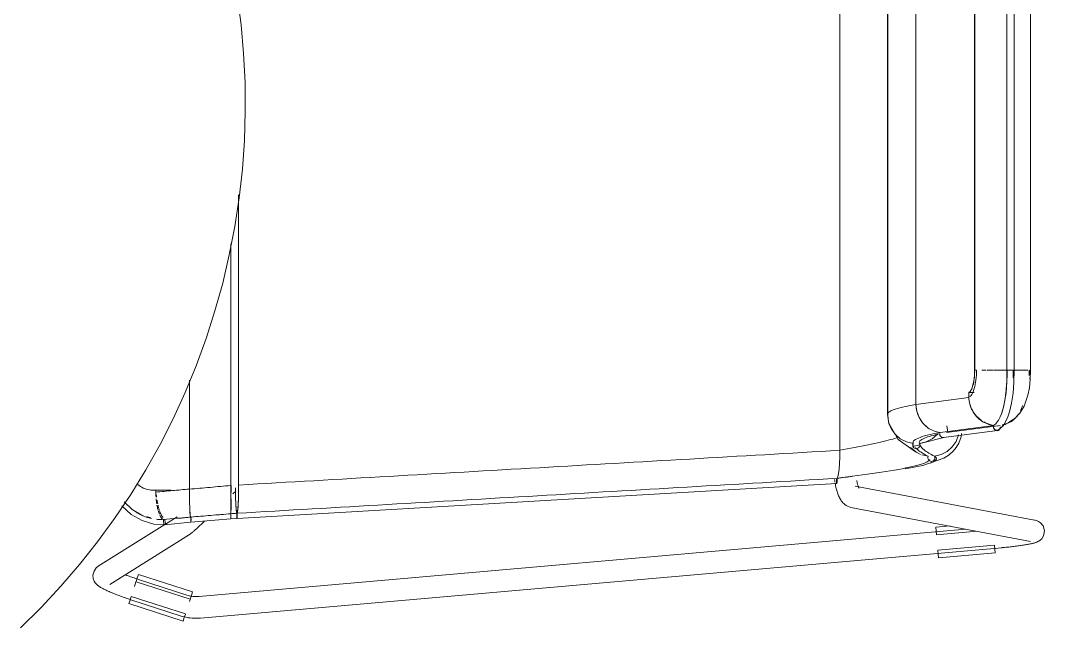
# Model space of a CAD drawing. Header units: millimetres. Extents: x 155927 to 317870, y -36033 to 97293.
# Drawn here: x 160224 to 160791, y 19852 to 20186 of the extents above; entities that cross this region are included whole.
import ezdxf

# ---------------------------------------------------------------- set-up
doc = ezdxf.new("R2010")
doc.units = ezdxf.units.MM
doc.header["$MEASUREMENT"] = 0
doc.layers.add('I-FURN', color=8, linetype='CONTINUOUS', lineweight=9)

msp = doc.modelspace()

# ---------------------------------------------------------------- linework, layer by layer
at = {"layer": 'I-FURN'}
for p, q in [((160677.67, 19947.98), (160677.67, 20331.38)), ((160677.67, 20331.38), (160677.67, 19947.98)), ((160704.01, 20311.54), (160704.01, 20006.74)), ((160704.17, 19967.29), (160704.17, 20312.07)), ((160704.17, 20312.07), (160704.17, 19967.29)), ((160719.76, 19973.33), (160719.76, 20306.04)), ((160719.76, 20306.04), (160719.76, 19973.33)), ((160752.23, 20287.11), (160752.23, 19992.25)), ((160752.29, 19992.26), (160752.29, 20287.11)), ((160770.13, 20287.11), (160770.13, 19992.26)), ((160774.09, 19992.26), (160774.09, 20287.11)), ((160783.13, 19992.26), (160783.13, 20287.11)), ((160346.25, 20183.28), (160344.18, 20199.14)), ((160347.67, 20167.34), (160346.25, 20183.28)), ((160348.46, 20151.36), (160347.67, 20167.34)), ((160348.6, 20135.36), (160348.46, 20151.36)), ((160348.11, 20119.37), (160348.6, 20135.36)), ((160346.98, 20103.41), (160348.11, 20119.37)), ((160345.21, 20087.51), (160346.98, 20103.41)), ((160342.81, 20071.69), (160345.21, 20087.51)), ((160344.93, 19928.73), (160344.93, 20089.3)), ((160344.93, 20089.3), (160344.93, 19928.73)), ((160339.77, 20055.99), (160342.81, 20071.69)), ((160340.62, 19928.47), (160340.62, 20062.21)), ((160340.62, 20062.21), (160340.62, 19928.47)), ((160336.11, 20040.41), (160339.77, 20055.99)), ((160331.83, 20025), (160336.11, 20040.41)), ((160326.94, 20009.76), (160331.83, 20025)), ((160321.44, 19994.74), (160326.94, 20009.76)), ((160704.01, 20006.74), (160704.01, 19967.83)), ((160315.35, 19979.95), (160321.44, 19994.74)), ((160752.12, 19989.22), (160751.8, 19986.37)), ((160752.23, 19992.25), (160752.12, 19989.22)), ((160758.61, 19992.26), (160756.14, 19992.26)), ((160759.79, 19992.26), (160759.13, 19992.26)), ((160759.77, 19992.25), (160762.24, 19992.25)), ((160766.16, 19992.26), (160762.6, 19992.26)), ((160766.35, 19992.25), (160770.16, 19992.25)), ((160770.16, 19992.26), (160766.35, 19992.26)), ((160770.06, 19986.03), (160770.13, 19992.25)), ((160774.09, 19992.26), (160770.14, 19992.26)), ((160770.14, 19992.25), (160770.24, 19992.25)), ((160770.24, 19992.25), (160770.47, 19992.25)), ((160770.47, 19992.25), (160770.8, 19992.25)), ((160770.8, 19992.25), (160771.22, 19992.25)), ((160771.22, 19992.25), (160771.69, 19992.25)), ((160771.69, 19992.25), (160772.19, 19992.25)), ((160772.19, 19992.25), (160772.68, 19992.25)), ((160772.68, 19992.25), (160773.13, 19992.25)), ((160773.13, 19992.25), (160773.52, 19992.25)), ((160773.52, 19992.25), (160773.83, 19992.25)), ((160773.83, 19992.25), (160774.03, 19992.25)), ((160773.85, 19992.25), (160776.88, 19992.25)), ((160776.87, 19992.26), (160773.85, 19992.26)), ((160774.1, 19992.25), (160774, 19985.71)), ((160774.03, 19992.25), (160774.1, 19992.25)), ((160779.61, 19992.26), (160777.03, 19992.26)), ((160781.64, 19992.26), (160779.89, 19992.26)), ((160783.12, 19992.26), (160782.83, 19992.26)), ((160782.96, 19992.26), (160783.13, 19992.26)), ((160783.13, 19992.26), (160783.02, 19987.22)), ((160317.65, 19986.64), (160317.65, 19926.52)), ((160317.65, 19926.52), (160317.65, 19986.64)), ((160751.29, 19983.87), (160750.62, 19981.89)), ((160751.8, 19986.37), (160751.29, 19983.87)), ((160769.52, 19979.47), (160770.06, 19986.03)), ((160774, 19985.71), (160773.51, 19979.59)), ((160782.51, 19982.4), (160781.72, 19978.37)), ((160783.02, 19987.22), (160782.51, 19982.4)), ((160308.67, 19965.41), (160315.35, 19979.95)), ((160749.04, 19977.19), (160719.76, 19973.33)), ((160749.84, 19980.54), (160748.97, 19979.9)), ((160748.97, 19979.9), (160751.98, 19979.9)), ((160748.97, 19979.9), (160749.04, 19977.19)), ((160750.62, 19981.89), (160749.84, 19980.54)), ((160768.93, 19975.45), (160769.52, 19979.47)), ((160773.51, 19979.59), (160772.67, 19973.97)), ((160781.72, 19978.37), (160779.6, 19972.32)), ((160719.76, 19973.33), (160720.24, 19969.56)), ((160767.96, 19971.02), (160768.93, 19975.45)), ((160772.67, 19973.97), (160771.57, 19969.28)), ((160779.6, 19972.32), (160777.21, 19968.44)), ((160301.41, 19951.15), (160308.67, 19965.41)), ((160704.02, 19967.83), (160704.81, 19962.79)), ((160704.65, 19963.5), (160704.17, 19967.29)), ((160704.17, 19967.29), (160704.64, 19963.5)), ((160720.24, 19969.56), (160721.56, 19966.01)), ((160721.56, 19966.01), (160723.64, 19962.9)), ((160766.87, 19967.59), (160767.96, 19971.02)), ((160770.41, 19965.83), (160768.23, 19961.71)), ((160771.57, 19969.28), (160770.41, 19965.83)), ((160774.91, 19965.96), (160771.01, 19963.28)), ((160777.21, 19968.44), (160774.91, 19965.96)), ((160704.64, 19963.5), (160706, 19959.93)), ((160706.01, 19959.93), (160704.65, 19963.5)), ((160704.81, 19962.79), (160706.18, 19959.61)), ((160704.88, 19962.64), (160710, 19953.99)), ((160706, 19959.93), (160708.17, 19956.79)), ((160708.18, 19956.8), (160706.01, 19959.93)), ((160723.64, 19962.9), (160726.38, 19960.41)), ((160762.84, 19961.62), (160733.14, 19957.78)), ((160736.69, 19957.8), (160766.38, 19961.64)), ((160737.47, 19957.92), (160736.78, 19961.41)), ((160765.19, 19961.49), (160760.42, 19960.87)), ((160768.23, 19961.71), (160765.32, 19959.16)), ((160771.01, 19963.28), (160770.82, 19963.19)), ((160708.17, 19956.79), (160711.05, 19954.28)), ((160711.05, 19954.29), (160708.18, 19956.8)), ((160714.44, 19952.54), (160711.05, 19954.29)), ((160711.05, 19954.28), (160714.44, 19952.53)), ((160735.13, 19954.96), (160723.51, 19951.99)), ((160725.38, 19952.53), (160728.77, 19954.28)), ((160728.77, 19954.28), (160731.65, 19956.79)), ((160732.99, 19957.31), (160732.95, 19956.81)), ((160732.95, 19956.81), (160733.03, 19956.32)), ((160733.03, 19956.32), (160733.22, 19955.87)), ((160733.22, 19955.87), (160733.52, 19955.48)), ((160733.52, 19955.48), (160733.91, 19955.19)), ((160733.91, 19955.19), (160734.35, 19955)), ((160734.35, 19955), (160734.82, 19954.93)), ((160734.82, 19954.93), (160735.28, 19955)), ((160735.05, 19954.95), (160764.82, 19958.8)), ((160735.28, 19955), (160735.73, 19955.19)), ((160741.98, 19952.89), (160743.39, 19956.4)), ((160743.43, 19951.81), (160744.72, 19955.41)), ((160744.72, 19955.41), (160744.95, 19957.19)), ((160293.59, 19937.19), (160301.41, 19951.15)), ((160710, 19953.99), (160719.53, 19947)), ((160714.44, 19952.53), (160718.16, 19951.64)), ((160719.61, 19947.06), (160716.77, 19949.46)), ((160716.77, 19949.45), (160719.61, 19947.05)), ((160717.96, 19950.67), (160718, 19951.17)), ((160718, 19951.17), (160717.96, 19950.67)), ((160718.04, 19950.18), (160717.96, 19950.67)), ((160717.96, 19950.67), (160718.04, 19950.18)), ((160718, 19951.17), (160718.16, 19951.64)), ((160718.16, 19951.64), (160718, 19951.17)), ((160718.24, 19949.73), (160718.04, 19950.18)), ((160718.04, 19950.18), (160718.24, 19949.73)), ((160718.06, 19950.12), (160721.95, 19950.96)), ((160718.14, 19952.71), (160718.19, 19949.82)), ((160718.56, 19949.35), (160718.24, 19949.73)), ((160718.24, 19949.73), (160718.56, 19949.34)), ((160718.96, 19949.05), (160718.56, 19949.35)), ((160718.56, 19949.34), (160718.96, 19949.05)), ((160719.42, 19948.87), (160718.96, 19949.05)), ((160718.96, 19949.05), (160719.42, 19948.86)), ((160719.91, 19948.8), (160719.42, 19948.87)), ((160719.42, 19948.86), (160719.91, 19948.8)), ((160720.4, 19948.87), (160719.91, 19948.8)), ((160719.91, 19948.8), (160720.4, 19948.86)), ((160720.86, 19949.05), (160720.4, 19948.87)), ((160720.4, 19948.86), (160720.86, 19949.05)), ((160721.26, 19949.35), (160720.86, 19949.05)), ((160720.86, 19949.05), (160721.27, 19949.34)), ((160721.58, 19949.73), (160721.26, 19949.35)), ((160721.27, 19949.34), (160721.58, 19949.73)), ((160721.78, 19950.18), (160721.58, 19949.73)), ((160721.58, 19949.73), (160721.78, 19950.18)), ((160723.51, 19951.99), (160721.65, 19951.67)), ((160722.25, 19951.72), (160721.66, 19951.64)), ((160721.66, 19951.64), (160721.82, 19951.17)), ((160721.67, 19951.64), (160725.38, 19952.53)), ((160721.83, 19951.17), (160721.67, 19951.64)), ((160721.86, 19950.67), (160721.78, 19950.18)), ((160721.78, 19950.18), (160721.87, 19950.67)), ((160721.82, 19951.17), (160721.86, 19950.67)), ((160721.87, 19950.67), (160721.83, 19951.17)), ((160736.98, 19947.32), (160739.81, 19949.8)), ((160739.81, 19949.8), (160741.98, 19952.89)), ((160740.31, 19947.37), (160742.09, 19949.54)), ((160742.09, 19949.54), (160743.43, 19951.81)), ((160677.45, 19940.68), (160677.61, 19944.21)), ((160677.6, 19944.15), (160677.45, 19940.68)), ((160677.61, 19944.21), (160677.67, 19947.98)), ((160677.67, 19947.9), (160677.61, 19944.21)), ((160719.53, 19947), (160721.28, 19946.11)), ((160721.28, 19946.11), (160719.61, 19947.06)), ((160719.61, 19947.05), (160722.2, 19945.69)), ((160722.93, 19945.41), (160726.55, 19944.63)), ((160726.55, 19944.63), (160722.94, 19945.42)), ((160723.52, 19939.58), (160735.24, 19943.56)), ((160726.37, 19943.65), (160726.4, 19944.15)), ((160726.4, 19944.15), (160726.37, 19943.65)), ((160726.46, 19943.16), (160726.37, 19943.65)), ((160726.37, 19943.65), (160726.46, 19943.16)), ((160726.4, 19944.15), (160726.55, 19944.63)), ((160726.55, 19944.63), (160726.4, 19944.15)), ((160726.67, 19942.71), (160726.46, 19943.16)), ((160726.46, 19943.16), (160726.66, 19942.71)), ((160726.66, 19942.71), (160726.98, 19942.33)), ((160726.98, 19942.34), (160726.67, 19942.71)), ((160729.97, 19942.76), (160729.66, 19942.38)), ((160729.66, 19942.37), (160729.97, 19942.76)), ((160730.16, 19943.22), (160729.97, 19942.76)), ((160729.97, 19942.76), (160730.17, 19943.22)), ((160730.03, 19944.68), (160733.66, 19945.58)), ((160730.03, 19944.68), (160730.2, 19944.21)), ((160730.2, 19944.21), (160730.03, 19944.68)), ((160730.24, 19943.71), (160730.16, 19943.22)), ((160730.17, 19943.22), (160730.24, 19943.71)), ((160730.2, 19944.21), (160730.24, 19943.71)), ((160730.24, 19943.71), (160730.2, 19944.21)), ((160733.66, 19945.58), (160736.98, 19947.32)), ((160735.24, 19943.56), (160738.06, 19945.38)), ((160738.06, 19945.38), (160740.31, 19947.37)), ((160285.22, 19923.56), (160293.59, 19937.19)), ((160676.9, 19935.08), (160677.21, 19937.58)), ((160677.21, 19937.54), (160676.9, 19935.08)), ((160677.21, 19937.58), (160677.45, 19940.68)), ((160677.45, 19940.63), (160677.22, 19937.57)), ((160713.86, 19937.67), (160723.52, 19939.58)), ((160727.39, 19942.05), (160726.98, 19942.34)), ((160726.98, 19942.33), (160727.38, 19942.04)), ((160727.38, 19942.04), (160727.84, 19941.86)), ((160727.84, 19941.87), (160727.39, 19942.05)), ((160728.33, 19941.81), (160727.84, 19941.87)), ((160727.84, 19941.86), (160728.33, 19941.8)), ((160728.81, 19941.88), (160728.33, 19941.81)), ((160728.33, 19941.8), (160728.82, 19941.88)), ((160729.27, 19942.08), (160728.81, 19941.88)), ((160728.82, 19941.88), (160729.27, 19942.07)), ((160729.66, 19942.38), (160729.27, 19942.08)), ((160729.27, 19942.07), (160729.66, 19942.37)), ((160674.82, 19931.09), (160674.72, 19931.81)), ((160675.74, 19931.92), (160675.73, 19931.42)), ((160675.73, 19931.42), (160675.74, 19931.92)), ((160675.73, 19931.42), (160675.74, 19930.93)), ((160675.74, 19930.93), (160675.73, 19931.42)), ((160676.54, 19933.33), (160676.14, 19932.43)), ((160676.14, 19932.43), (160676.54, 19933.33)), ((160676.15, 19931.96), (160676.14, 19932.43)), ((160676.14, 19932.43), (160676.15, 19931.96)), ((160676.16, 19931.46), (160676.15, 19931.96)), ((160676.15, 19931.96), (160676.16, 19931.46)), ((160676.15, 19930.97), (160676.16, 19931.46)), ((160676.16, 19931.46), (160676.15, 19930.97)), ((160676.54, 19933.33), (160676.9, 19935.08)), ((160676.9, 19935.07), (160676.54, 19933.33)), ((160297.85, 19925.82), (160307.61, 19925.82)), ((160299.1, 19924.82), (160299.1, 19925.87)), ((160317.65, 19926.52), (160317.67, 19922.76)), ((160317.67, 19922.76), (160317.65, 19926.4)), ((160340.62, 19924.68), (160340.62, 19928.47)), ((160340.62, 19928.47), (160340.62, 19924.68)), ((160340.74, 19928.45), (160340.74, 19924.67)), ((160340.74, 19924.67), (160340.74, 19928.45)), ((160343.15, 19927.19), (160343.17, 19924.94)), ((160344.04, 19910.28), (160675.95, 19929.56)), ((160344.91, 19924.95), (160344.93, 19928.73)), ((160674.92, 19930.37), (160674.82, 19931.09)), ((160675.16, 19928.98), (160675.04, 19929.67)), ((160675.3, 19928.3), (160675.16, 19928.98)), ((160675.44, 19927.63), (160675.3, 19928.3)), ((160675.6, 19926.97), (160675.44, 19927.63)), ((160675.76, 19926.33), (160675.6, 19926.97)), ((160675.74, 19930.93), (160675.77, 19930.48)), ((160675.77, 19930.48), (160675.74, 19930.93)), ((160675.93, 19925.7), (160675.76, 19926.33)), ((160675.77, 19930.48), (160675.8, 19930.1)), ((160675.8, 19930.1), (160675.77, 19930.48)), ((160675.8, 19930.1), (160675.84, 19929.81)), ((160675.84, 19929.81), (160675.8, 19930.1)), ((160675.84, 19929.81), (160675.89, 19929.63)), ((160675.89, 19929.62), (160675.84, 19929.81)), ((160675.89, 19929.63), (160675.95, 19929.57)), ((160675.95, 19929.56), (160675.89, 19929.62)), ((160676.11, 19925.08), (160675.93, 19925.7)), ((160675.95, 19929.57), (160676, 19929.64)), ((160676, 19929.63), (160675.95, 19929.56)), ((160676, 19929.64), (160676.05, 19929.83)), ((160676.05, 19929.83), (160676, 19929.63)), ((160676.05, 19929.83), (160676.09, 19930.13)), ((160676.09, 19930.13), (160676.05, 19929.83)), ((160676.09, 19930.13), (160676.13, 19930.52)), ((160676.13, 19930.51), (160676.09, 19930.13)), ((160676.13, 19930.52), (160676.15, 19930.97)), ((160676.15, 19930.97), (160676.13, 19930.51)), ((160785.32, 19909.35), (160686.03, 19928.16)), ((160687.05, 19930.71), (160686.96, 19931.2)), ((160687.15, 19930.24), (160687.05, 19930.71)), ((160687.26, 19929.8), (160687.15, 19930.24)), ((160687.36, 19929.38), (160687.26, 19929.8)), ((160687.47, 19928.98), (160687.36, 19929.38)), ((160687.58, 19928.62), (160687.47, 19928.98)), ((160687.69, 19928.28), (160687.58, 19928.62)), ((160687.79, 19927.98), (160687.69, 19928.28)), ((160687.89, 19927.71), (160687.79, 19927.98)), ((160687.99, 19927.47), (160687.89, 19927.71)), ((160688.08, 19927.28), (160687.99, 19927.47)), ((160688.15, 19927.13), (160688.08, 19927.28)), ((160688.2, 19927.04), (160688.15, 19927.13)), ((160688.24, 19926.97), (160688.2, 19927.04)), ((160688.26, 19926.94), (160688.24, 19926.97)), ((160276.3, 19910.27), (160285.22, 19923.56)), ((160317.75, 19919.22), (160317.68, 19922.67)), ((160317.68, 19922.66), (160317.75, 19919.23)), ((160340.62, 19921.11), (160340.62, 19924.68)), ((160340.62, 19924.68), (160340.62, 19921.11)), ((160340.63, 19917.98), (160340.62, 19921.11)), ((160340.62, 19921.11), (160340.63, 19917.98)), ((160340.74, 19921.12), (160340.73, 19918)), ((160340.73, 19917.99), (160340.74, 19921.12)), ((160341.76, 19923.77), (160343.29, 19925.24)), ((160343.17, 19924.94), (160343.25, 19921.39)), ((160343.25, 19921.39), (160343.37, 19918.27)), ((160344.7, 19918.25), (160344.83, 19921.38)), ((160344.83, 19921.38), (160344.91, 19924.95)), ((160676.31, 19924.48), (160676.11, 19925.08)), ((160676.51, 19923.88), (160676.31, 19924.48)), ((160676.73, 19923.3), (160676.51, 19923.88)), ((160676.97, 19922.73), (160676.73, 19923.3)), ((160677.22, 19922.17), (160676.97, 19922.73)), ((160677.49, 19921.62), (160677.22, 19922.17)), ((160677.78, 19921.09), (160677.49, 19921.62)), ((160678.1, 19920.55), (160677.78, 19921.09)), ((160678.46, 19920.01), (160678.1, 19920.55)), ((160285.44, 19912.42), (160280.29, 19917.17)), ((160286.02, 19915.11), (160281.55, 19919.37)), ((160291.85, 19911.74), (160286.02, 19915.11)), ((160317.75, 19919.23), (160317.86, 19916.13)), ((160317.86, 19916.13), (160317.75, 19919.16)), ((160317.86, 19916.13), (160318.01, 19913.65)), ((160318.01, 19913.65), (160317.87, 19916.09)), ((160340.64, 19915.48), (160340.63, 19917.98)), ((160340.63, 19917.98), (160340.64, 19915.47)), ((160340.66, 19913.73), (160340.64, 19915.47)), ((160340.64, 19915.47), (160340.66, 19913.73)), ((160340.71, 19915.5), (160340.7, 19913.75)), ((160340.7, 19913.74), (160340.71, 19915.49)), ((160340.73, 19918), (160340.71, 19915.5)), ((160340.71, 19915.49), (160340.73, 19917.99)), ((160343.37, 19918.27), (160343.54, 19915.77)), ((160343.54, 19915.77), (160343.73, 19914.02)), ((160344.35, 19914), (160344.54, 19915.75)), ((160344.54, 19915.75), (160344.7, 19918.25)), ((160678.86, 19919.48), (160678.46, 19920.01)), ((160679.32, 19918.95), (160678.86, 19919.48)), ((160679.84, 19918.43), (160679.32, 19918.95)), ((160680.43, 19917.92), (160679.84, 19918.43)), ((160681.12, 19917.43), (160680.43, 19917.92)), ((160681.91, 19916.99), (160681.12, 19917.43)), ((160682.81, 19916.63), (160681.91, 19916.99)), ((160683.79, 19916.37), (160682.81, 19916.63)), ((160683.79, 19916.37), (160783.09, 19897.56)), ((160266.87, 19897.35), (160276.3, 19910.27)), ((160291.45, 19909.03), (160285.44, 19912.42)), ((160297.97, 19907.16), (160291.45, 19909.03)), ((160310.84, 19911.09), (160304.39, 19907.05)), ((160318.01, 19913.65), (160318.19, 19911.91)), ((160318.19, 19911.91), (160318.02, 19913.63)), ((160318.39, 19911.03), (160318.19, 19911.91)), ((160318.19, 19911.91), (160318.39, 19911.02)), ((160318.38, 19910.56), (160318.39, 19911.03)), ((160318.39, 19911.02), (160318.38, 19910.55)), ((160318.38, 19910.06), (160318.38, 19910.56)), ((160318.38, 19910.55), (160318.38, 19910.05)), ((160318.38, 19909.57), (160318.38, 19910.06)), ((160318.38, 19910.05), (160318.38, 19909.56)), ((160318.39, 19909.12), (160318.38, 19909.57)), ((160318.38, 19909.56), (160318.39, 19909.11)), ((160318.41, 19908.73), (160318.39, 19909.12)), ((160318.39, 19909.11), (160318.41, 19908.73)), ((160318.41, 19908.73), (160318.43, 19908.43)), ((160318.43, 19908.44), (160318.41, 19908.73)), ((160318.48, 19908.18), (160340.68, 19910)), ((160318.53, 19908.42), (160318.55, 19908.72)), ((160318.55, 19908.72), (160318.53, 19908.43)), ((160318.55, 19908.72), (160318.57, 19909.1)), ((160318.57, 19909.1), (160318.55, 19908.72)), ((160318.58, 19910.54), (160318.57, 19911.01)), ((160318.57, 19911.01), (160318.58, 19910.54)), ((160318.57, 19909.1), (160318.58, 19909.55)), ((160318.58, 19909.55), (160318.57, 19909.1)), ((160318.58, 19909.55), (160318.58, 19910.04)), ((160318.58, 19910.04), (160318.58, 19909.55)), ((160340.67, 19912.84), (160340.66, 19913.73)), ((160340.66, 19913.73), (160340.67, 19912.84)), ((160340.67, 19912.37), (160340.67, 19912.84)), ((160340.67, 19912.84), (160340.67, 19912.37)), ((160340.67, 19911.87), (160340.67, 19912.37)), ((160340.67, 19912.37), (160340.67, 19911.87)), ((160340.67, 19911.38), (160340.67, 19911.87)), ((160340.67, 19911.87), (160340.67, 19911.38)), ((160340.67, 19910.93), (160340.67, 19911.38)), ((160340.67, 19911.38), (160340.67, 19910.93)), ((160340.67, 19910.55), (160340.67, 19910.93)), ((160340.67, 19910.93), (160340.67, 19910.55)), ((160340.68, 19910.26), (160340.67, 19910.55)), ((160340.67, 19910.55), (160340.68, 19910.25)), ((160340.69, 19910.94), (160340.68, 19910.56)), ((160340.68, 19910.55), (160340.69, 19910.94)), ((160344.04, 19910.27), (160340.68, 19910)), ((160340.68, 19910.07), (160340.68, 19910)), ((160340.68, 19910), (160340.68, 19910.07)), ((160340.68, 19910.07), (160340.68, 19910)), ((160340.68, 19910), (160340.68, 19910.07)), ((160340.69, 19912.85), (160340.69, 19912.38)), ((160340.69, 19912.38), (160340.69, 19912.85)), ((160340.69, 19912.38), (160340.69, 19911.88)), ((160340.69, 19911.88), (160340.69, 19912.38)), ((160340.69, 19911.88), (160340.69, 19911.39)), ((160340.69, 19911.39), (160340.69, 19911.88)), ((160340.69, 19911.39), (160340.69, 19910.94)), ((160340.69, 19910.94), (160340.69, 19911.39)), ((160343.73, 19914.02), (160343.94, 19913.12)), ((160343.94, 19913.12), (160343.93, 19912.65)), ((160343.93, 19912.65), (160343.93, 19912.15)), ((160343.93, 19912.15), (160343.93, 19911.66)), ((160343.93, 19911.66), (160343.94, 19911.21)), ((160343.94, 19911.21), (160343.96, 19910.83)), ((160343.96, 19910.83), (160343.98, 19910.53)), ((160343.98, 19910.53), (160344.01, 19910.34)), ((160344.01, 19910.34), (160344.04, 19910.28)), ((160344.04, 19910.28), (160344.07, 19910.34)), ((160344.07, 19910.34), (160344.09, 19910.53)), ((160344.09, 19910.53), (160344.11, 19910.82)), ((160344.11, 19910.82), (160344.13, 19911.2)), ((160344.13, 19911.2), (160344.14, 19911.65)), ((160344.14, 19913.11), (160344.35, 19914)), ((160344.15, 19912.64), (160344.14, 19913.11)), ((160344.14, 19911.65), (160344.15, 19912.14)), ((160344.15, 19912.14), (160344.15, 19912.64)), ((160785.74, 19909.26), (160785.32, 19909.35)), ((160786.25, 19909.13), (160785.74, 19909.26)), ((160786.87, 19908.91), (160786.25, 19909.13)), ((160787.67, 19908.54), (160786.87, 19908.91)), ((160304.02, 19906.82), (160267.26, 19883.79)), ((160304.88, 19906.87), (160297.97, 19907.16)), ((160303.99, 19906.75), (160318.48, 19908.17)), ((160318.43, 19908.43), (160318.45, 19908.24)), ((160318.48, 19908.18), (160318.45, 19908.25)), ((160318.45, 19908.24), (160318.48, 19908.17)), ((160318.48, 19908.17), (160318.5, 19908.24)), ((160318.5, 19908.24), (160318.48, 19908.18)), ((160318.53, 19908.43), (160318.5, 19908.24)), ((160318.5, 19908.24), (160318.53, 19908.42)), ((160319.74, 19902.93), (160320.03, 19903.19)), ((160320.03, 19903.19), (160320.34, 19903.46)), ((160320.34, 19903.46), (160320.66, 19903.75)), ((160320.66, 19903.75), (160321, 19904.05)), ((160321, 19904.05), (160321.35, 19904.36)), ((160321.35, 19904.36), (160321.71, 19904.69)), ((160321.71, 19904.69), (160322.09, 19905.04)), ((160322.09, 19905.04), (160322.48, 19905.39)), ((160322.48, 19905.39), (160322.88, 19905.76)), ((160747.36, 19904.38), (160322.86, 19867.09)), ((160322.88, 19905.76), (160323.3, 19906.14)), ((160323.3, 19906.14), (160323.72, 19906.53)), ((160323.72, 19906.53), (160324.16, 19906.93)), ((160324.16, 19906.93), (160324.6, 19907.35)), ((160324.6, 19907.35), (160325.06, 19907.77)), ((160325.06, 19907.77), (160325.52, 19908.2)), ((160325.52, 19908.2), (160325.99, 19908.64)), ((160738.63, 19906.11), (160730.73, 19905.42)), ((160730.91, 19903.37), (160730.73, 19905.42)), ((160731.09, 19901.31), (160730.91, 19903.37)), ((160731.1, 19901.18), (160753.71, 19903.17)), ((160788.75, 19907.79), (160787.67, 19908.54)), ((160790.08, 19906.21), (160788.75, 19907.79)), ((160790.08, 19906.21), (160790.91, 19903.46)), ((160790.91, 19903.46), (160790.43, 19900.7)), ((160273.63, 19873.62), (160317.21, 19900.92)), ((160317.21, 19900.92), (160317.54, 19901.14)), ((160317.54, 19901.14), (160317.79, 19901.32)), ((160317.79, 19901.32), (160318.02, 19901.5)), ((160318.02, 19901.5), (160318.24, 19901.67)), ((160318.24, 19901.67), (160318.47, 19901.85)), ((160318.47, 19901.85), (160318.7, 19902.04)), ((160318.7, 19902.04), (160318.94, 19902.24)), ((160318.94, 19902.24), (160319.19, 19902.46)), ((160319.19, 19902.46), (160319.46, 19902.68)), ((160319.46, 19902.68), (160319.74, 19902.93)), ((160787.22, 19897.41), (160786.74, 19897.19)), ((160787.78, 19897.71), (160787.22, 19897.41)), ((160788.48, 19898.19), (160787.78, 19897.71)), ((160789.39, 19899.05), (160788.48, 19898.19)), ((160790.43, 19900.7), (160789.39, 19899.05)), ((160256.92, 19884.82), (160266.87, 19897.35)), ((160323.91, 19855.13), (160767.24, 19894.08)), ((160763.26, 19895.5), (160731.85, 19892.74)), ((160732.04, 19890.55), (160731.86, 19892.61)), ((160763.27, 19895.37), (160763.45, 19893.31)), ((160763.45, 19893.31), (160763.63, 19891.26)), ((160767.39, 19894.09), (160767.24, 19894.08)), ((160768.15, 19894.16), (160767.39, 19894.09)), ((160768.9, 19894.23), (160768.15, 19894.16)), ((160769.64, 19894.3), (160768.9, 19894.23)), ((160770.39, 19894.38), (160769.64, 19894.3)), ((160771.13, 19894.45), (160770.39, 19894.38)), ((160771.86, 19894.53), (160771.13, 19894.45)), ((160772.59, 19894.61), (160771.86, 19894.53)), ((160773.3, 19894.69), (160772.59, 19894.61)), ((160774.01, 19894.78), (160773.3, 19894.69)), ((160774.71, 19894.86), (160774.01, 19894.78)), ((160775.4, 19894.95), (160774.71, 19894.86)), ((160776.08, 19895.03), (160775.4, 19894.95)), ((160776.74, 19895.12), (160776.08, 19895.03)), ((160777.39, 19895.21), (160776.74, 19895.12)), ((160778.02, 19895.3), (160777.39, 19895.21)), ((160778.64, 19895.39), (160778.02, 19895.3)), ((160779.24, 19895.48), (160778.64, 19895.39)), ((160779.83, 19895.57), (160779.24, 19895.48)), ((160780.4, 19895.66), (160779.83, 19895.57)), ((160780.95, 19895.76), (160780.4, 19895.66)), ((160781.48, 19895.85), (160780.95, 19895.76)), ((160782, 19895.95), (160781.48, 19895.85)), ((160782.49, 19896.04), (160782, 19895.95)), ((160782.97, 19896.14), (160782.49, 19896.04)), ((160783.43, 19896.23), (160782.97, 19896.14)), ((160783.87, 19896.33), (160783.43, 19896.23)), ((160784.3, 19896.43), (160783.87, 19896.33)), ((160784.71, 19896.54), (160784.3, 19896.43)), ((160785.12, 19896.64), (160784.71, 19896.54)), ((160785.51, 19896.76), (160785.12, 19896.64)), ((160785.91, 19896.88), (160785.51, 19896.76)), ((160786.31, 19897.02), (160785.91, 19896.88)), ((160786.74, 19897.19), (160786.31, 19897.02)), ((160732.22, 19888.51), (160732.04, 19890.55)), ((160763.63, 19891.26), (160732.22, 19888.51)), ((160246.49, 19872.7), (160256.92, 19884.82)), ((160264.91, 19881.16), (160264.32, 19878.94)), ((160266.13, 19882.89), (160264.91, 19881.16)), ((160266.13, 19882.89), (160267.26, 19883.79)), ((160264.32, 19878.94), (160264.5, 19876.96)), ((160264.5, 19876.96), (160265.02, 19875.58)), ((160265.02, 19875.58), (160265.58, 19874.67)), ((160282.51, 19878.98), (160283.14, 19878.75)), ((160283.14, 19878.75), (160283.77, 19878.51)), ((160283.77, 19878.51), (160284.42, 19878.28)), ((160284.42, 19878.28), (160285.07, 19878.04)), ((160285.07, 19878.04), (160285.74, 19877.81)), ((160285.74, 19877.81), (160286.41, 19877.57)), ((160286.41, 19877.57), (160287.09, 19877.34)), ((160287.09, 19877.34), (160287.78, 19877.11)), ((160288.1, 19875.12), (160287.3, 19872.64)), ((160287.78, 19877.11), (160288.47, 19876.88)), ((160288.14, 19875.22), (160318.14, 19865.53)), ((160288.17, 19875.34), (160288.81, 19877.31)), ((160288.47, 19876.88), (160289.16, 19876.65)), ((160288.81, 19877.31), (160289.44, 19879.26)), ((160289.16, 19876.65), (160289.49, 19876.54)), ((160319.45, 19869.57), (160289.44, 19879.26)), ((160316.3, 19867.83), (160289.49, 19876.54)), ((160235.57, 19861), (160246.49, 19872.7)), ((160265.58, 19874.67), (160266.1, 19874.04)), ((160266.1, 19874.04), (160266.57, 19873.57)), ((160266.57, 19873.57), (160266.99, 19873.21)), ((160266.99, 19873.21), (160267.4, 19872.89)), ((160267.4, 19872.89), (160267.79, 19872.62)), ((160267.79, 19872.62), (160268.18, 19872.36)), ((160268.18, 19872.36), (160268.57, 19872.12)), ((160268.57, 19872.12), (160268.97, 19871.88)), ((160268.97, 19871.88), (160269.38, 19871.65)), ((160269.38, 19871.65), (160269.8, 19871.42)), ((160269.8, 19871.42), (160270.24, 19871.19)), ((160270.24, 19871.19), (160270.7, 19870.96)), ((160270.7, 19870.96), (160271.17, 19870.73)), ((160271.17, 19870.73), (160271.66, 19870.5)), ((160271.66, 19870.5), (160272.17, 19870.26)), ((160272.17, 19870.26), (160272.7, 19870.03)), ((160272.7, 19870.03), (160273.25, 19869.79)), ((160273.25, 19869.79), (160273.81, 19869.54)), ((160273.81, 19869.54), (160274.39, 19869.3)), ((160274.39, 19869.3), (160274.98, 19869.05)), ((160274.98, 19869.05), (160275.59, 19868.8)), ((160319.45, 19869.57), (160318.82, 19867.62)), ((160275.59, 19868.8), (160276.22, 19868.55)), ((160276.22, 19868.55), (160276.86, 19868.3)), ((160276.86, 19868.3), (160277.51, 19868.05)), ((160277.51, 19868.05), (160278.18, 19867.79)), ((160278.18, 19867.79), (160278.85, 19867.54)), ((160278.85, 19867.54), (160279.54, 19867.28)), ((160279.54, 19867.28), (160280.24, 19867.03)), ((160280.24, 19867.03), (160280.95, 19866.77)), ((160280.95, 19866.77), (160281.66, 19866.52)), ((160281.66, 19866.52), (160282.39, 19866.27)), ((160282.39, 19866.27), (160283.11, 19866.02)), ((160283.11, 19866.02), (160283.85, 19865.77)), ((160283.85, 19865.77), (160284.58, 19865.52)), ((160284.22, 19863.11), (160284.85, 19865.06)), ((160284.58, 19865.52), (160285.32, 19865.28)), ((160284.85, 19865.06), (160285.49, 19867.03)), ((160285.32, 19865.28), (160285.78, 19865.13)), ((160315.54, 19857.46), (160285.53, 19867.15)), ((160285.78, 19865.13), (160312.59, 19856.42)), ((160316.33, 19867.82), (160316.3, 19867.83)), ((160316.96, 19867.63), (160316.33, 19867.82)), ((160317.6, 19867.47), (160316.96, 19867.63)), ((160318.25, 19867.33), (160317.6, 19867.47)), ((160318.11, 19865.43), (160317.73, 19864.27)), ((160318.82, 19867.62), (160318.18, 19865.65)), ((160318.9, 19867.21), (160318.25, 19867.33)), ((160319.56, 19867.12), (160318.9, 19867.21)), ((160320.22, 19867.06), (160319.56, 19867.12)), ((160320.88, 19867.03), (160320.22, 19867.06)), ((160321.54, 19867.02), (160320.88, 19867.03)), ((160322.2, 19867.04), (160321.54, 19867.02)), ((160322.86, 19867.08), (160322.2, 19867.04)), ((160224.2, 19849.75), (160235.57, 19861)), ((160314.23, 19853.42), (160284.22, 19863.11)), ((160312.59, 19856.42), (160313.68, 19856.09)), ((160313.68, 19856.09), (160314.79, 19855.8)), ((160314.86, 19855.37), (160314.23, 19853.42)), ((160314.79, 19855.8), (160315.91, 19855.56)), ((160315.5, 19857.34), (160314.86, 19855.37)), ((160315.91, 19855.56), (160317.03, 19855.36)), ((160317.03, 19855.36), (160318.16, 19855.21)), ((160318.16, 19855.21), (160319.3, 19855.1)), ((160319.3, 19855.1), (160320.44, 19855.04)), ((160320.44, 19855.04), (160321.58, 19855.02)), ((160321.58, 19855.02), (160322.72, 19855.05)), ((160322.72, 19855.05), (160323.86, 19855.13)), ((160323.86, 19855.13), (160323.91, 19855.13))]:
    msp.add_line(p, q, dxfattribs=at)
for centre, major_axis, ratio, start_param, end_param in [((160767.38, 19992.25), (15.75, 0), 0.000004, 3.431839, 3.614078), ((160778.86, 19992.25), (0, -12.4), 0.287441, 1.332781, 1.570796), ((160734.83, 19973.46), (0, -15.78), 0.955139, 4.720632, 5.68731), ((160734.83, 19973.46), (0, -15.78), 0.955139, 5.687432, 5.928979), ((160734.83, 19973.46), (0, -15.78), 0.955139, 5.929149, 6.170649), ((160734.82, 19956.9), (0, -1.96), 0.955139, 4.501447, 6.790779)]:
    msp.add_ellipse(centre, major_axis=major_axis, ratio=ratio, start_param=start_param, end_param=end_param, dxfattribs=at)
for points in [[(160753.36, 19992.25), (160753.3, 19988.47), (160752.33, 19981.07), (160750.17, 19977.69), (160749.05, 19977.43)], [(160751.34, 19983.88), (160751.89, 19985.93), (160752.17, 19988.64), (160752.27, 19991.42)], [(160770.16, 19992.25), (160770.21, 19989.91), (160770.13, 19985.26), (160769.5, 19978.4), (160768.39, 19972.26), (160766.86, 19967.19), (160764.97, 19963.49), (160763.56, 19962.18), (160762.83, 19961.82)], [(160773.56, 19992.25), (160773.59, 19990.83), (160773.58, 19989.41), (160773.55, 19987.99)], [(160783.04, 19992.26), (160783.05, 19990.54), (160782.97, 19988.87), (160782.82, 19987.29)], [(160749.04, 19977.19), (160749.08, 19975.89), (160749.44, 19973.39), (160750.86, 19969.79), (160753.05, 19966.64), (160755.89, 19964.11), (160759.23, 19962.35), (160761.6, 19961.77), (160762.84, 19961.62)], [(160777.65, 19969.87), (160778.08, 19970.76), (160778.48, 19971.68), (160778.72, 19972.64)], [(160704.02, 19967.83), (160704.02, 19967.65), (160704.07, 19967.47), (160704.17, 19967.29)], [(160761.33, 19962.08), (160759.94, 19962.4), (160758.57, 19962.9), (160757.32, 19963.6)], [(160762.66, 19960.86), (160762.65, 19961.03), (160762.65, 19961.2), (160762.69, 19961.36)], [(160769.72, 19962.71), (160769.1, 19962.46), (160768.44, 19962.3), (160767.79, 19962.16)], [(160718.16, 19951.64), (160717.61, 19952.66), (160719.58, 19954.71), (160727.64, 19956.76), (160733.14, 19957.78)], [(160677.67, 19947.9), (160622.31, 19944.71), (160566.89, 19941.51), (160511.42, 19938.32)], [(160511.42, 19938.32), (160455.96, 19935.12), (160400.46, 19931.93), (160344.93, 19928.73)], [(160676.14, 19932.43), (160620.9, 19929.21), (160510.31, 19922.77), (160399.54, 19916.33), (160344.14, 19913.11)], [(160676.15, 19932.45), (160679.06, 19932.81), (160682, 19933.18), (160684.91, 19933.55)], [(160299.1, 19925.87), (160298.59, 19925.83), (160298.08, 19925.81), (160297.57, 19925.81)], [(160299.1, 19924.82), (160302.12, 19925.08), (160308.27, 19925.63), (160314.51, 19926.22), (160317.65, 19926.52)], [(160329.12, 19927.43), (160325.3, 19927.09), (160321.47, 19926.75), (160317.65, 19926.4)], [(160340.62, 19928.47), (160336.78, 19928.12), (160332.95, 19927.78), (160329.12, 19927.43)], [(160299.2, 19922.03), (160299.14, 19922.94), (160299.1, 19923.87), (160299.1, 19924.82)], [(160299.56, 19918.47), (160299.44, 19919.32), (160299.32, 19920.19), (160299.26, 19921.1)], [(160299.33, 19923.41), (160299.39, 19922.93), (160299.45, 19922.46), (160299.52, 19922)], [(160299.78, 19920.29), (160299.89, 19919.61), (160300.03, 19918.96), (160300.16, 19918.3)], [(160300.2, 19915.24), (160300.01, 19915.98), (160299.85, 19916.78), (160299.7, 19917.62)], [(160300.31, 19917.63), (160300.53, 19916.71), (160300.76, 19915.77), (160301, 19914.92)], [(160301.06, 19912.59), (160300.82, 19913.18), (160300.58, 19913.83), (160300.38, 19914.57)], [(160301.16, 19914.59), (160301.42, 19913.78), (160301.71, 19912.97), (160302, 19912.42)], [(160294.03, 19911.26), (160294.74, 19910.99), (160295.47, 19910.81), (160296.2, 19910.68)], [(160301.9, 19909.62), (160301.07, 19909.63), (160300.25, 19909.67), (160299.43, 19909.76)], [(160300.65, 19909.74), (160301.3, 19909.68), (160301.95, 19909.67), (160302.61, 19909.67)], [(160303.43, 19909.59), (160303.04, 19909.73), (160302.29, 19910.3), (160301.59, 19911.44), (160301.26, 19912.14)], [(160302.12, 19912.17), (160302.43, 19911.53), (160302.75, 19911.14), (160303.07, 19910.81)], [(160303.43, 19909.59), (160305.87, 19909.83), (160310.83, 19910.31), (160315.86, 19910.78), (160318.39, 19911.02)], [(160311.49, 19910.31), (160313.83, 19910.54), (160316.2, 19910.78), (160318.57, 19911.01)], [(160340.67, 19912.84), (160336.95, 19912.54), (160329.52, 19911.93), (160322.09, 19911.33), (160318.39, 19911.03)], [(160329.52, 19911.92), (160325.87, 19911.62), (160322.22, 19911.32), (160318.57, 19911.01)], [(160334.36, 19912.32), (160333.95, 19912.29), (160333.54, 19912.25), (160333.13, 19912.22)], [(160340.67, 19912.84), (160341.25, 19912.89), (160342.4, 19912.98), (160343.56, 19913.07), (160344.14, 19913.11)], [(160340.69, 19912.85), (160341.23, 19912.89), (160342.31, 19912.98), (160343.4, 19913.07), (160343.94, 19913.12)]]:
    msp.add_open_spline(points, degree=3, dxfattribs=at)
for points, knots in [([(160719.76, 19973.33), (160714.04, 19972.32), (160706.4, 19970.49), (160704.01, 19968.65), (160704.02, 19967.83)], [0, 0, 0, 0, 0.5, 0.9107154, 0.9107154, 0.9107154, 0.9107154]), ([(160755.96, 19964.46), (160753.91, 19965.89), (160751.4, 19968.83), (160749.84, 19972.41), (160749.59, 19973.65)], [-0.6666667, -0.6666667, -0.6666667, -0.6666667, -0.3333333, -0.1666667, -0.1666667, -0.1666667, -0.1666667]), ([(160767.5, 19961.83), (160768.27, 19961.99), (160770.17, 19962.56), (160773.03, 19964.12), (160775.22, 19966.12), (160776.22, 19967.51), (160776.49, 19967.91)], [0.0592823, 0.0592823, 0.0592823, 0.0592823, 0.1666667, 0.3333333, 0.5, 0.565028, 0.565028, 0.565028, 0.565028]), ([(160762.84, 19961.62), (160762.78, 19961.48), (160762.71, 19961.27), (160762.67, 19960.98), (160762.66, 19960.7), (160762.69, 19960.4), (160762.78, 19960.11), (160762.89, 19959.84), (160763.09, 19959.53), (160763.39, 19959.21), (160763.76, 19958.97), (160764.12, 19958.84), (160764.43, 19958.79), (160764.7, 19958.79), (160764.97, 19958.82), (160765.21, 19958.89), (160765.46, 19959.01), (160765.76, 19959.2), (160766.07, 19959.52), (160766.29, 19959.92), (160766.39, 19960.27), (160766.42, 19960.53), (160766.43, 19960.7), (160766.43, 19960.77)], [0, 0, 0, 0, 0.0555556, 0.0833333, 0.1111111, 0.1666667, 0.1944444, 0.2222222, 0.2777778, 0.3333333, 0.3888889, 0.4444444, 0.4791667, 0.5138889, 0.5486111, 0.5833333, 0.6180556, 0.6527778, 0.7222222, 0.7916667, 0.8263889, 0.8611111, 0.8888889, 0.8888889, 0.8888889, 0.8888889]), ([(160766.41, 19960.86), (160766.41, 19960.7), (160766.37, 19960.41), (160766.22, 19960.02), (160765.97, 19959.61), (160765.45, 19959.15), (160764.59, 19958.9), (160763.79, 19959.13), (160763.26, 19959.52), (160762.94, 19959.91), (160762.8, 19960.21), (160762.75, 19960.37)], [-0.875, -0.875, -0.875, -0.875, -0.8125, -0.765625, -0.71875, -0.625, -0.5, -0.375, -0.3125, -0.25, -0.1875, -0.1875, -0.1875, -0.1875]), ([(160709.94, 19955.28), (160708.79, 19954.79), (160704.55, 19953.33), (160693.83, 19950.9), (160683.05, 19948.95), (160677.67, 19947.98)], [0.375, 0.375, 0.375, 0.375, 0.5, 0.75, 1, 1, 1, 1]), ([(160721.66, 19951.64), (160721.12, 19952.66), (160722.85, 19954.48), (160729.33, 19956.29), (160733.05, 19957.09)], [0, 0, 0, 0, 0.5, 0.8877852, 0.8877852, 0.8877852, 0.8877852]), ([(160726.55, 19944.63), (160724.14, 19945.8), (160721.48, 19947.42), (160719.81, 19949.05), (160719.42, 19949.51)], [0, 0, 0, 0, 0.5, 0.696307, 0.696307, 0.696307, 0.696307]), ([(160730.03, 19944.68), (160727.63, 19945.84), (160724.39, 19947.82), (160722.61, 19949.8), (160722.13, 19950.62)], [0, 0, 0, 0, 0.5, 0.8544541, 0.8544541, 0.8544541, 0.8544541]), ([(160676.14, 19932.43), (160683.69, 19933.45), (160698.9, 19935.48), (160717.34, 19938.53), (160725.64, 19940.97), (160727.23, 19942.39), (160727.43, 19942.8)], [0, 0, 0, 0, 0.25, 0.5, 0.75, 0.8499412, 0.8499412, 0.8499412, 0.8499412]), ([(160727.61, 19940.83), (160728.33, 19941.09), (160731.36, 19942.37), (160731.59, 19943.66), (160730.03, 19944.68)], [0.6866019, 0.6866019, 0.6866019, 0.6866019, 0.75, 1, 1, 1, 1]), ([(160299.1, 19925.87), (160296.71, 19925.66), (160293.11, 19926.29), (160290.11, 19928.22), (160289.21, 19928.98)], [0, 0, 0, 0, 0.3333333, 0.5, 0.5, 0.5, 0.5]), ([(160343.94, 19913.12), (160343.8, 19913.41), (160343.59, 19914.8), (160343.37, 19918.15), (160343.24, 19921.31), (160343.17, 19924.42), (160343.15, 19926.43), (160343.15, 19927.19)], [-1, -1, -1, -1, -0.6666667, -0.5, -0.3333333, -0.1666667, -0.0664381, -0.0664381, -0.0664381, -0.0664381]), ([(160344.93, 19928.73), (160344.93, 19927.45), (160344.91, 19924.9), (160344.84, 19921.3), (160344.71, 19918.13), (160344.49, 19914.77), (160344.28, 19913.39), (160344.14, 19913.11)], [-1, -1, -1, -1, -0.833333, -0.666667, -0.5, -0.333333, 0, 0, 0, 0]), ([(160296.75, 19910.19), (160294.67, 19910.63), (160291.71, 19911.61), (160289.04, 19913.17), (160288.24, 19913.7)], [-0.8210019, -0.8210019, -0.8210019, -0.8210019, -0.6666667, -0.5975811, -0.5975811, -0.5975811, -0.5975811]), ([(160303.84, 19906.8), (160303.82, 19906.82), (160303.77, 19906.86), (160303.69, 19906.97), (160303.59, 19907.16), (160303.49, 19907.48), (160303.42, 19907.88), (160303.38, 19908.23), (160303.36, 19908.61), (160303.37, 19909.05), (160303.4, 19909.41), (160303.43, 19909.59)], [0.5555556, 0.5555556, 0.5555556, 0.5555556, 0.5833333, 0.6180556, 0.6527778, 0.7222222, 0.7916667, 0.8263889, 0.8611111, 0.9305556, 1, 1, 1, 1]), ([(160304.16, 19909.69), (160304.15, 19909.47), (160304.16, 19908.98), (160304.25, 19908.23), (160304.4, 19907.56), (160304.57, 19907.13), (160304.69, 19906.98), (160304.74, 19906.93)], [-1, -1, -1, -1, -0.90625, -0.8125, -0.71875, -0.625, -0.5625, -0.5625, -0.5625, -0.5625]), ([(160344.04, 19910.27), (160344.02, 19910.27), (160343.99, 19910.41), (160343.96, 19910.81), (160343.94, 19911.2), (160343.93, 19911.65), (160343.93, 19912.15), (160343.93, 19912.65), (160343.93, 19912.97), (160343.94, 19913.12)], [-0.5, -0.5, -0.5, -0.5, -0.375, -0.3125, -0.25, -0.1875, -0.125, -0.0625, 0, 0, 0, 0]), ([(160344.14, 19913.11), (160344.14, 19912.89), (160344.15, 19912.4), (160344.15, 19911.76), (160344.14, 19911.3), (160344.12, 19910.89), (160344.09, 19910.43), (160344.06, 19910.27), (160344.04, 19910.27)], [-1, -1, -1, -1, -0.90625, -0.8125, -0.765625, -0.71875, -0.625, -0.501507, -0.501507, -0.501507, -0.501507])]:
    msp.add_open_spline(points, degree=3, knots=knots, dxfattribs=at)

doc.saveas('drawing.dxf')
